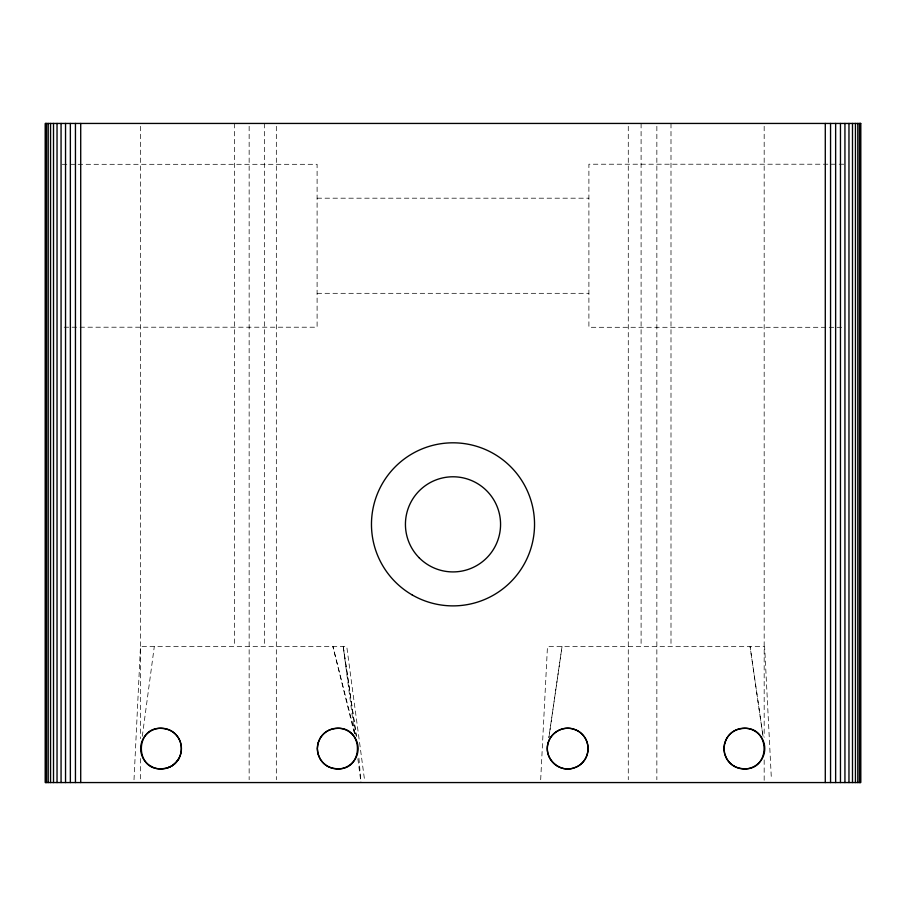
<?xml version="1.0" encoding="UTF-8"?>
<svg xmlns="http://www.w3.org/2000/svg" width="906" height="906" viewBox="0 0 906 906"><rect width="100%" height="100%" fill="white"/><g stroke="black" fill="none" stroke-linecap="round" stroke-linejoin="round"><path stroke-width="0.68" stroke-dasharray="4.53 3.4" d="M134.009 779.76L140.464 646.658L346.772 646.658L364.529 779.76M540.678 779.76L547.462 646.658L764.63 646.658L771.425 779.76M142.299 736.306L154.28 646.658M548.934 737.416L562.014 646.658L548.832 737.699M843.713 164.213L588.9 164.213L588.9 327.293L843.713 327.293M62.288 164.303L317.1 164.303L317.1 327.202L62.288 327.202M317.1 198.188L588.9 198.188M317.1 293.317L588.9 293.317M355.005 733.781L332.944 646.658L354.087 732.275M354.574 733.52L343.249 646.658L356.409 736.408M763.056 736.306L750.089 646.658L762.954 736.012M343.249 646.658L356.273 736.012M357.859 758.741L360.599 779.76M358.912 758.096L360.973 782.558M764.177 126.274L764.177 737.291M764.177 759.93L764.177 782.558M670.995 123.443L670.995 646.658M656.85 126.274L656.85 779.726M641.097 123.443L641.097 646.658M628.277 126.274L628.277 779.726M276.33 126.274L276.33 779.726M264.337 123.443L264.337 646.658M249.15 126.274L249.15 779.726M234.439 123.443L234.439 646.658M140.43 126.274L140.43 738.707M140.43 758.515L140.43 779.726"/><path stroke-width="1.36" d="M178.709 758.775C182.197 752.501 182.197 744.664 178.709 738.39A23.828 18.901 -90 0 0 167.712 729.466C132.57 719.523 132.57 777.642 167.712 767.699A23.828 18.901 90 0 0 178.709 758.775A23.828 18.901 -90 0 1 167.712 767.699M860.428 123.443L860.428 782.558M859.454 123.443L859.454 782.558M857.789 123.443L857.789 782.558M855.445 123.443L855.445 782.558M852.489 123.443L852.489 782.558M848.967 123.443L848.967 782.558M844.936 123.443L844.936 782.558M840.462 123.443L840.462 782.558M835.638 123.443L835.638 782.558M830.553 123.443L830.553 782.558M825.287 123.443L825.287 782.558M80.713 123.443L80.713 782.558M75.447 123.443L75.447 782.558M70.362 123.443L70.362 782.558M65.538 123.443L65.538 782.558M61.064 123.443L61.064 782.558M57.033 123.443L57.033 782.558M53.511 123.443L53.511 782.558M50.555 123.443L50.555 782.558M48.211 123.443L48.211 782.558M46.546 123.443L46.546 782.558M45.572 123.443L45.572 782.558M318.04 743.305L317.338 748.583L318.04 753.86L320.067 758.775A23.828 18.901 -90 0 0 331.075 767.699C366.205 777.642 366.217 719.523 331.075 729.466A23.828 18.901 -90 0 0 320.067 738.39L318.04 743.305M548.028 743.305C543.419 758.254 559.84 773.667 574.37 767.699A23.828 18.901 -90 0 0 585.367 758.775C588.855 752.501 588.855 744.664 585.367 738.39A23.828 18.901 -90 0 0 574.37 729.466C563.713 725.264 550.837 732.308 548.028 743.305M724.698 743.305L723.996 748.583L724.698 753.86L726.725 758.775A23.828 18.901 -90 0 0 737.733 767.699C772.863 777.642 772.875 719.523 737.733 729.466A23.828 18.901 -90 0 0 726.725 738.39L724.698 743.305M860.7 123.443L45.3 123.443L45.3 782.558L860.7 782.558L860.7 123.443M150.86 766.238A20.385 20.385 0 0 0 181.438 748.583A20.385 20.385 0 0 0 150.86 730.927A20.385 20.385 0 0 0 150.86 766.238M327.53 766.238A20.385 20.385 0 0 0 358.108 748.583A20.385 20.385 0 0 0 327.53 730.927A20.385 20.385 0 0 0 327.53 766.238M734.188 766.238A20.385 20.385 0 0 0 764.766 748.583A20.385 20.385 0 0 0 734.188 730.927A20.385 20.385 0 0 0 734.188 766.238M557.518 766.238A20.385 20.385 0 0 0 588.096 748.583A20.385 20.385 0 0 0 557.518 730.927A20.385 20.385 0 0 0 557.518 766.238M412.23 594.959A81.54 81.54 0 0 0 534.54 524.348A81.54 81.54 0 0 0 412.23 453.736A81.54 81.54 0 0 0 412.23 594.959M419.365 557.983A47.565 47.565 0 0 0 498.946 536.658A47.565 47.565 0 0 0 440.69 478.402A47.565 47.565 0 0 0 419.365 557.983"/></g></svg>
